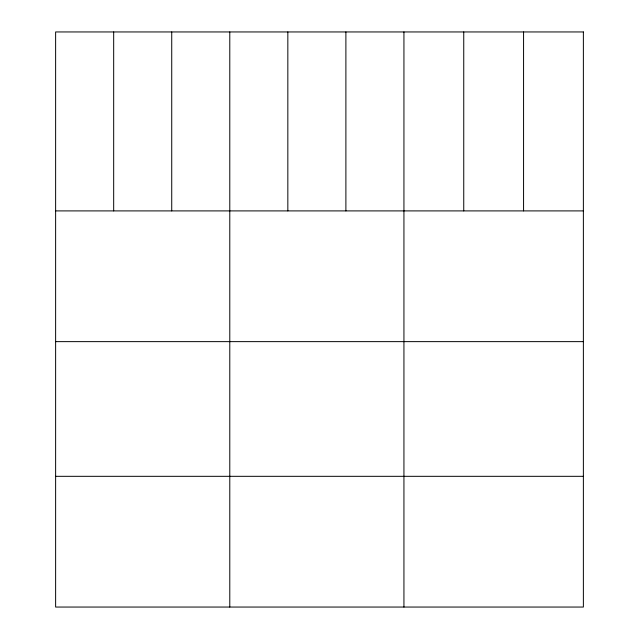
<?xml version="1.0" encoding="UTF-8"?>
<svg xmlns="http://www.w3.org/2000/svg" width="639" height="639" viewBox="0 0 639 639"><rect width="100%" height="100%" fill="white"/><g stroke="black" fill="none" stroke-linecap="round" stroke-linejoin="round"><path stroke-width="0.96" d="M55.625 210.902L583.375 210.902M55.625 341.633L583.375 341.633M55.625 476.319L583.375 476.319M523.565 31.95L523.565 210.902M463.746 31.95L463.746 210.902M403.936 31.95L403.936 607.05M345.891 31.95L345.891 210.902M287.838 31.95L287.838 210.902M229.784 31.95L229.784 607.05M171.731 31.95L171.731 210.902M113.678 31.95L113.678 210.902M583.375 31.95L55.625 31.95L55.625 607.05L583.375 607.05L583.375 31.95"/></g></svg>
